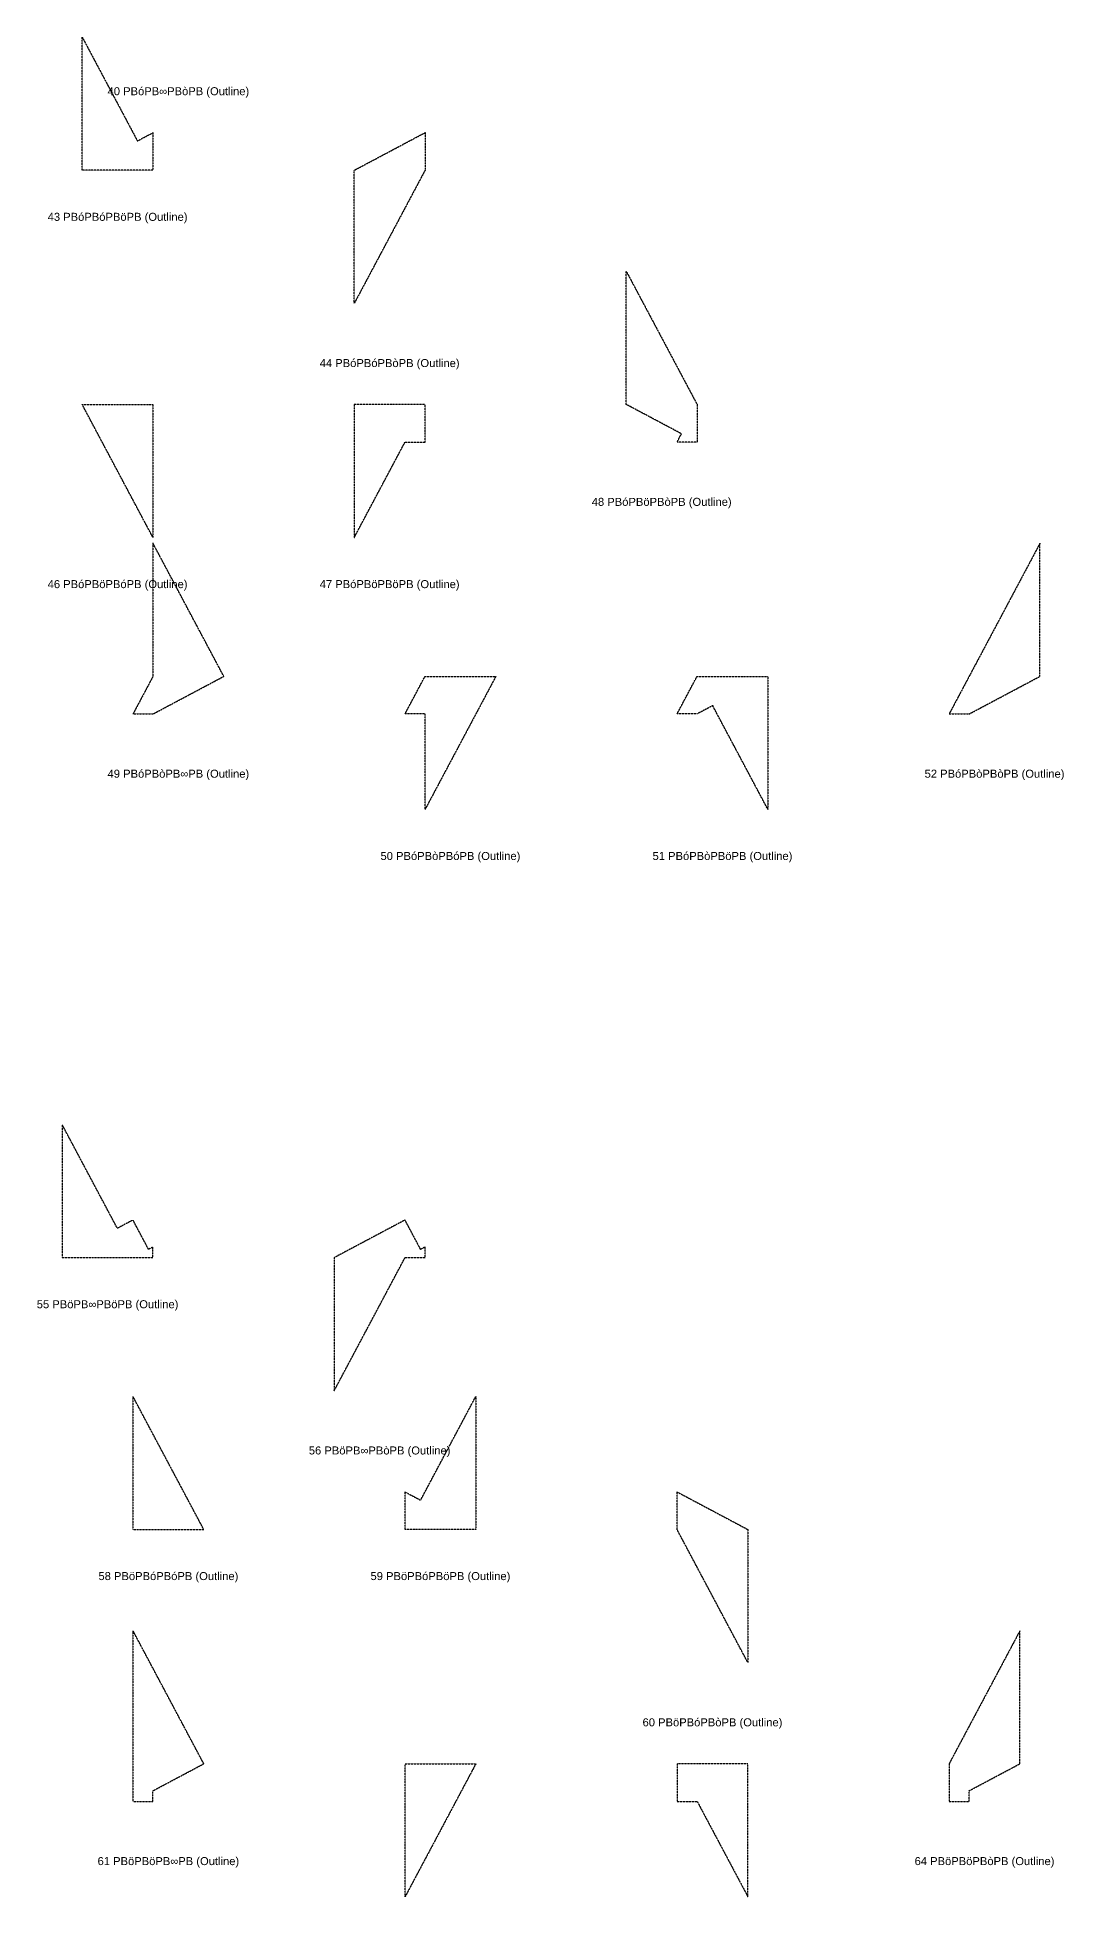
# Model space of a CAD drawing. Header units: millimetres. Extents: x 119083 to 3119777, y -5668141 to 24518.
# Drawn here: x 1995843 to 2765109, y -4336147 to -2941611 of the extents above; entities that cross this region are included whole.
import ezdxf
from ezdxf.enums import TextEntityAlignment as Align

# ---------------------------------------------------------------- set-up
doc = ezdxf.new("R2010")
doc.units = ezdxf.units.MM
doc.linetypes.add('DASHED', pattern=[19.05, 12.7, -6.35])
doc.styles.add('Arial', font='arial_0.ttf')

msp = doc.modelspace()

# ---------------------------------------------------------------- linework, layer by layer
at = {"linetype": 'DASHED'}
for points in [[(2082603, -3041397), (2029546, -3041397), (2029546, -2941611), (2070909, -3019404), (2082603, -3013186)], [(2233408, -3141183), (2233408, -3041397), (2286465, -3013186), (2286465, -3041397)], [(2437271, -3217049), (2437271, -3117263), (2490328, -3217049), (2490328, -3245260), (2475328, -3245260), (2478634, -3239042)], [(2082603, -3316834), (2029546, -3217049), (2082603, -3217049)], [(2233408, -3316834), (2271465, -3245260), (2286465, -3245260), (2286465, -3217049), (2233408, -3217049)], [(2082603, -3420911), (2067603, -3449122), (2082603, -3449122), (2135659, -3420911), (2082603, -3321126)], [(2747247, -3321126), (2679190, -3449122), (2694190, -3449122), (2747247, -3420911)], [(2286465, -3420911), (2339522, -3420911), (2286465, -3520697), (2286465, -3449122), (2271465, -3449122)], [(2490328, -3420911), (2543385, -3420911), (2543385, -3520697), (2502022, -3442904), (2490328, -3449122), (2475328, -3449122)], [(2014546, -3856847), (2082603, -3856847), (2082603, -3848872), (2079296, -3850630), (2067603, -3828637), (2055909, -3834854), (2014546, -3757062)], [(2286465, -3856847), (2286465, -3848872), (2283159, -3850630), (2271465, -3828637), (2218408, -3856847), (2218408, -3956633), (2271465, -3856847)], [(2067603, -4060710), (2120659, -4060710), (2067603, -3960924)], [(2324522, -3960924), (2324522, -4060710), (2271465, -4060710), (2271465, -4032499), (2283159, -4038717)], [(2528385, -4060710), (2528385, -4160496), (2475328, -4060710), (2475328, -4032499)], [(2067603, -4264573), (2082603, -4264573), (2082603, -4256597), (2120659, -4236362), (2067603, -4136576)], [(2679190, -4264573), (2694190, -4264573), (2694190, -4256597), (2732247, -4236362), (2732247, -4136576), (2679190, -4236362)], [(2271465, -4236362), (2324522, -4236362), (2271465, -4336147)], [(2475328, -4236362), (2475328, -4264573), (2490328, -4264573), (2528385, -4336147), (2528385, -4236362)]]:
    msp.add_lwpolyline(points, close=True, dxfattribs=at)

# ---------------------------------------------------------------- texts
at = {"linetype": 'DASHED', "ltscale": 100, "style": 'Arial'}
for s, p in [('40 PBóPB∞PBòPB (Outline)', (2101631, -2982119)), ('43 PBóPBóPBöPB (Outline)', (2056074, -3076322)), ('44 PBóPBóPBòPB (Outline)', (2259937, -3185981)), ('48 PBóPBöPBòPB (Outline)', (2463799, -3290058)), ('46 PBóPBöPBóPB (Outline)', (2056074, -3351759)), ('47 PBóPBöPBöPB (Outline)', (2259937, -3351759)), ('49 PBóPBòPB∞PB (Outline)', (2101631, -3493921)), ('52 PBóPBòPBòPB (Outline)', (2713219, -3493921)), ('50 PBóPBòPBóPB (Outline)', (2305494, -3555622)), ('51 PBóPBòPBöPB (Outline)', (2509356, -3555622)), ('55 PBöPB∞PBöPB (Outline)', (2048574, -3891772)), ('56 PBöPB∞PBòPB (Outline)', (2252437, -4001432)), ('58 PBöPBóPBóPB (Outline)', (2094131, -4095635)), ('59 PBöPBóPBöPB (Outline)', (2297994, -4095635)), ('60 PBöPBóPBòPB (Outline)', (2501856, -4205294)), ('61 PBöPBöPB∞PB (Outline)', (2094131, -4309371)), ('64 PBöPBöPBòPB (Outline)', (2705719, -4309371))]:
    msp.add_text(s, height=6000, dxfattribs=at).set_placement(p, align=Align.MIDDLE_CENTER)

doc.saveas('drawing.dxf')
